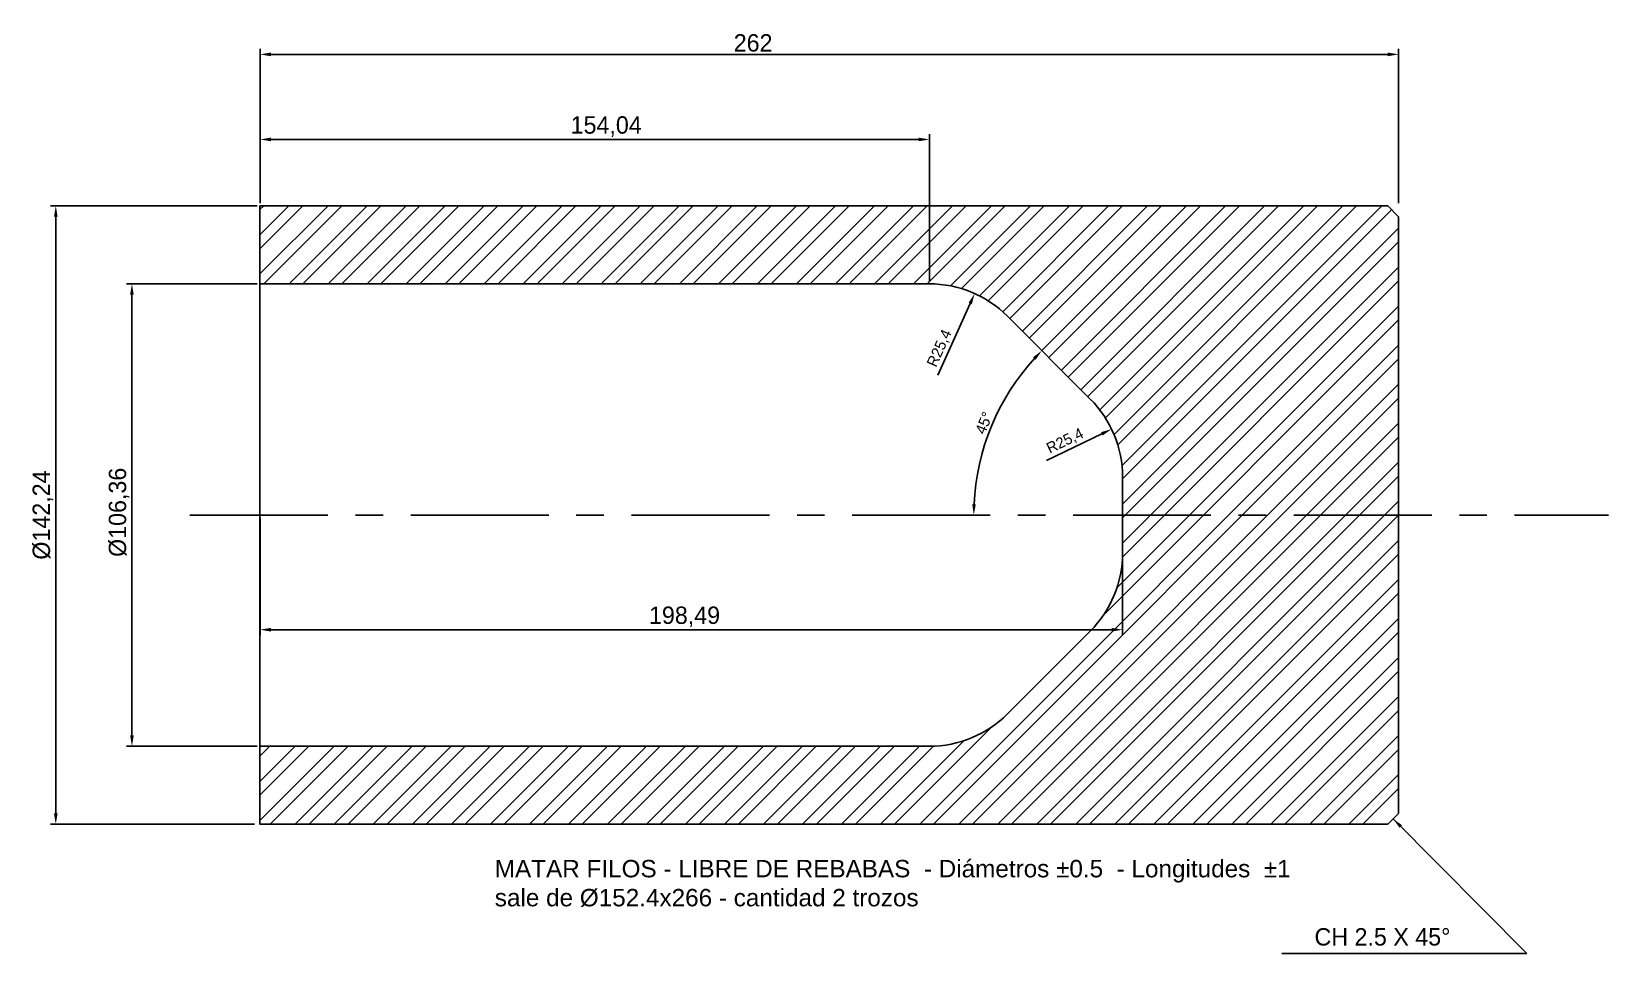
# Model space of a CAD drawing. Header units: millimetres. Extents: x -61 to 302, y 108 to 320.
import ezdxf

# ---------------------------------------------------------------- set-up
doc = ezdxf.new("R2010")
doc.units = ezdxf.units.MM
doc.linetypes.add('CENTRO', pattern=[50.8, 31.75, -6.35, 6.35, -6.35])
doc.dimstyles.new('ISO-25', dxfattribs={"dimtxt": 2.5, "dimasz": 2.5, "dimexe": 1.25, "dimexo": 0.625, "dimtad": 1, "dimtxsty": 'Standard', "dimcen": 2.5, "dimadec": 0, "dimazin": 0, "dimtfac": 1, "dimtmove": 0, "dimatfit": 3, "dimfxl": 1, "dimarcsym": 0})

# ---------------------------------------------------------------- blocks, each defined once
blk = doc.blocks.new('*D1')
at = {"color": 0, "lineweight": -2}
for p, q in [((-8.58, 280.28), (-8.58, 315.75)), ((253.42, 280.28), (253.42, 315.75)), ((250.92, 314.5), (-6.08, 314.5))]:
    blk.add_line(p, q, dxfattribs=at)
at = {"color": 0}
for points in [[(-6.08, 314.92), (-6.08, 314.08), (-8.58, 314.5)], [(250.92, 314.92), (250.92, 314.08), (253.42, 314.5)]]:
    blk.add_solid(points, dxfattribs=at)
at = {"layer": 'Defpoints', "color": 0}
for p in [(-8.58, 314.5), (-8.58, 279.65), (253.42, 279.65)]:
    blk.add_point(p, dxfattribs=at)
at = {"color": 0, "insert": (104.89, 317.12), "char_height": 4, "attachment_point": 5}
blk.add_mtext('262', dxfattribs=at)
blk = doc.blocks.new('*D2')
at = {"color": 0, "lineweight": -2}
for p, q in [((-8.58, 207.91), (-8.58, 180.91)), ((189.91, 207.91), (189.91, 180.91)), ((-6.08, 182.16), (187.41, 182.16))]:
    blk.add_line(p, q, dxfattribs=at)
at = {"color": 0}
for points in [[(-6.08, 182.58), (-6.08, 181.74), (-8.58, 182.16)], [(187.41, 182.58), (187.41, 181.74), (189.91, 182.16)]]:
    blk.add_solid(points, dxfattribs=at)
at = {"layer": 'Defpoints', "color": 0}
for p in [(-8.58, 208.53), (189.91, 208.53), (189.91, 182.16)]:
    blk.add_point(p, dxfattribs=at)
at = {"color": 0, "insert": (89.11, 185.12), "char_height": 4, "attachment_point": 5}
blk.add_mtext('198,49', dxfattribs=at)
blk = doc.blocks.new('*D3')
at = {"color": 0, "lineweight": -2}
for p, q in [((-9.21, 261.71), (-39.3, 261.71)), ((-38.05, 157.85), (-38.05, 259.21)), ((-9.21, 155.35), (-39.3, 155.35))]:
    blk.add_line(p, q, dxfattribs=at)
at = {"color": 0}
for points in [[(-38.47, 259.21), (-37.63, 259.21), (-38.05, 261.71)], [(-38.47, 157.85), (-37.63, 157.85), (-38.05, 155.35)]]:
    blk.add_solid(points, dxfattribs=at)
at = {"layer": 'Defpoints', "color": 0}
for p in [(-38.05, 261.71), (-8.58, 261.71), (-8.58, 155.35)]:
    blk.add_point(p, dxfattribs=at)
at = {"color": 0, "insert": (-41.01, 209.16), "char_height": 4, "attachment_point": 5, "rotation": 90}
blk.add_mtext('%%C106,36', dxfattribs=at)
blk = doc.blocks.new('*D4')
at = {"color": 0, "lineweight": -2}
for p, q in [((-9.21, 279.65), (-56.82, 279.65)), ((-55.57, 139.91), (-55.57, 277.15)), ((-9.83, 137.41), (-56.82, 137.41))]:
    blk.add_line(p, q, dxfattribs=at)
at = {"color": 0}
for points in [[(-55.99, 277.15), (-55.15, 277.15), (-55.57, 279.65)], [(-55.99, 139.91), (-55.15, 139.91), (-55.57, 137.41)]]:
    blk.add_solid(points, dxfattribs=at)
at = {"layer": 'Defpoints', "color": 0}
for p in [(-55.57, 279.65), (-8.58, 279.65), (-9.21, 137.41)]:
    blk.add_point(p, dxfattribs=at)
at = {"color": 0, "insert": (-58.53, 208.53), "char_height": 4, "attachment_point": 5, "rotation": 90}
blk.add_mtext('%%C142,24', dxfattribs=at)
blk = doc.blocks.new('*D5')
at = {"color": 0, "lineweight": -2}
for p, q in [((-8.58, 280.9), (-8.58, 296.18)), ((-6.08, 294.93), (142.96, 294.93)), ((145.46, 262.34), (145.46, 296.18))]:
    blk.add_line(p, q, dxfattribs=at)
at = {"color": 0}
for points in [[(-6.08, 295.35), (-6.08, 294.51), (-8.58, 294.93)], [(142.96, 295.35), (142.96, 294.51), (145.46, 294.93)]]:
    blk.add_solid(points, dxfattribs=at)
at = {"layer": 'Defpoints', "color": 0}
for p in [(145.46, 294.93), (-8.58, 280.28), (145.46, 261.71)]:
    blk.add_point(p, dxfattribs=at)
at = {"color": 0, "insert": (71.08, 297.89), "char_height": 4, "attachment_point": 5}
blk.add_mtext('154,04', dxfattribs=at)
blk = doc.blocks.new('*D9')
at = {"color": 0, "lineweight": -2}
blk.add_line((147.42, 240.68), (154.84, 257.21), dxfattribs=at)
at = {"color": 0}
blk.add_solid([(154.46, 257.38), (155.22, 257.04), (155.86, 259.49)], dxfattribs=at)
at = {"layer": 'Defpoints', "color": 0}
for p in [(155.86, 259.49), (145.46, 236.31)]:
    blk.add_point(p, dxfattribs=at)
at = {"color": 0, "insert": (147.9, 246.85), "char_height": 2.5, "attachment_point": 5, "rotation": 65.8241}
blk.add_mtext('R25,4', dxfattribs=at)
blk = doc.blocks.new('*D10')
at = {"color": 0, "lineweight": -2}
blk.add_line((172.37, 221.06), (185.13, 227.22), dxfattribs=at)
at = {"color": 0}
blk.add_solid([(184.95, 227.59), (185.31, 226.84), (187.38, 228.3)], dxfattribs=at)
at = {"layer": 'Defpoints', "color": 0}
for p in [(187.38, 228.3), (164.51, 217.26)]:
    blk.add_point(p, dxfattribs=at)
at = {"color": 0, "insert": (176.72, 225.47), "char_height": 2.5, "attachment_point": 5, "rotation": 25.7631}
blk.add_mtext('R25,4', dxfattribs=at)
blk = doc.blocks.new('*D11')
at = {"color": 0, "lineweight": -2}
blk.add_arc((209.16, 208.53), 53.49, 137.6781, 177.3219, dxfattribs=at)
at = {"color": 0}
for points in [[(169.31, 244.84), (169.91, 244.26), (171.33, 246.36)], [(156.14, 211.02), (155.31, 211.04), (155.67, 208.53)]]:
    blk.add_solid(points, dxfattribs=at)
at = {"layer": 'Defpoints', "color": 0}
for p in [(163.42, 254.28), (162.83, 235.28), (182.47, 235.23), (-24.7, 208.53), (301.71, 208.53)]:
    blk.add_point(p, dxfattribs=at)
at = {"color": 0, "insert": (158.01, 229.72), "char_height": 2.5, "attachment_point": 5, "rotation": 67.5}
blk.add_mtext('45°', dxfattribs=at)

msp = doc.modelspace()

# ---------------------------------------------------------------- hatches: boundary and pattern name
h = msp.add_hatch()
h.set_pattern_fill('STEEL', color=1, scale=2, style=0)
h.set_pattern_definition([(45, (0, -6e-14), (-4.49013, 4.49013), []), (45, (0, 3.175), (-4.49013, 4.49013), [])])
h.paths.add_polyline_path([(-8.583, 279.655), (-8.583, 261.715), (145.457, 261.715, -0.1989124), (163.418, 254.275), (182.468, 235.225, -0.1989124), (189.907, 217.265), (189.907, 208.535), (253.417, 208.535), (253.417, 277.155), (250.917, 279.655)])
h.paths.add_polyline_path([(250.917, 137.415), (253.417, 139.915), (253.417, 208.535), (189.907, 208.535), (189.907, 199.805, -0.1989124), (182.468, 181.844), (163.418, 162.794, -0.1989124), (145.457, 155.355), (-8.583, 155.355), (-8.583, 137.415)])

# ---------------------------------------------------------------- linework, layer by layer
at = {"color": 1}
for p, q in [((-8.583, 279.655), (250.917, 279.655)), ((-8.583, 279.655), (-8.583, 137.415)), ((250.917, 279.655), (253.417, 277.155)), ((253.417, 277.155), (253.417, 139.915)), ((-8.583, 261.715), (145.457, 261.715)), ((163.418, 254.275), (182.468, 235.225)), ((189.907, 208.535), (189.907, 217.265)), ((189.907, 208.535), (189.907, 199.805)), ((163.418, 162.794), (182.468, 181.844)), ((-8.583, 155.355), (145.457, 155.355)), ((250.917, 137.415), (253.417, 139.915)), ((250.917, 137.415), (-8.583, 137.415))]:
    msp.add_line(p, q, dxfattribs=at)
at = {"linetype": 'CENTRO'}
msp.add_line((-24.699, 208.535), (301.714, 208.535), dxfattribs=at)
at = {"color": 1}
for centre, start, end in [((145.457, 236.315), 45, 90), ((164.507, 217.265), 0, 45), ((164.507, 199.805), 315, 0), ((145.457, 180.755), 270, 315)]:
    msp.add_arc(centre, 25.4, start, end, dxfattribs=at)

# ---------------------------------------------------------------- texts
at = {"insert": (45.447, 129.203), "char_height": 4, "width": 260.63425, "attachment_point": 1}
msp.add_mtext('{\\fArial|b0|i0|c0|p34;MATAR FILOS - LIBRE DE REBABAS  - Diámetros %%P0.5  - Longitudes  %%P1\\Psale de Ø152.4x266 - cantidad 2 trozos}', dxfattribs=at)
at = {"insert": (249.71, 111.484), "char_height": 4, "attachment_point": 5}
msp.add_mtext('CH 2.5 X 45°', dxfattribs=at)

# ---------------------------------------------------------------- dimensions: what is measured, and where the dimension line sits
for base, p1, p2, picture, middle in [((-8.583, 314.5), (253.417, 279.655), (-8.583, 279.655), '*D1', (104.888, 314.5)), ((145.457, 294.93), (-8.583, 280.28), (145.457, 261.715), '*D5', (71.082, 294.93)), ((189.907, 182.159), (-8.583, 208.535), (189.907, 208.535), '*D2', (89.112, 182.159))]:
    dim = msp.add_linear_dim(base=base, p1=p1, p2=p2, dimstyle='ISO-25', override={"dimtxt": 4})
    dim.commit()
    dim.dimension.update_dxf_attribs({"geometry": picture, "text_midpoint": middle, "dimtype": 160})
for base, p1, p2, picture, middle in [((-55.569, 279.655), (-9.208, 137.415), (-8.583, 279.655), '*D4', (-55.569, 208.535)), ((-38.051, 261.715), (-8.583, 155.355), (-8.583, 261.715), '*D3', (-38.051, 209.16))]:
    dim = msp.add_linear_dim(base=base, p1=p1, p2=p2, angle=90, text='%%C<>', dimstyle='ISO-25', override={"dimtxt": 4})
    dim.commit()
    dim.dimension.update_dxf_attribs({"geometry": picture, "text_midpoint": middle, "dimtype": 160})
for center, mpoint, picture, middle in [((145.457, 236.315), (155.859, 259.487), '*D9', (149.806, 246.001)), ((164.507, 217.265), (187.382, 228.305), '*D10', (177.626, 223.596))]:
    dim = msp.add_radius_dim(center=center, mpoint=mpoint, dimstyle='ISO-25')
    dim.commit()
    dim.dimension.update_dxf_attribs({"geometry": picture, "text_midpoint": middle, "dimtype": 164})
dim = msp.add_angular_dim_2l(base=(162.834, 235.28), line1=((-24.699, 208.535), (301.714, 208.535)), line2=((163.418, 254.275), (182.468, 235.225)), dimstyle='ISO-25')
dim.commit()
dim.dimension.update_dxf_attribs({"geometry": '*D11', "text_midpoint": (158.007, 229.722)})

# ---------------------------------------------------------------- leaders
msp.add_leader([(252.167, 138.665), (282.94, 107.694), (226.558, 107.694)], dimstyle='ISO-25', override={"dimgap": 0.625, "dimtad": 0})

doc.saveas('drawing.dxf')
